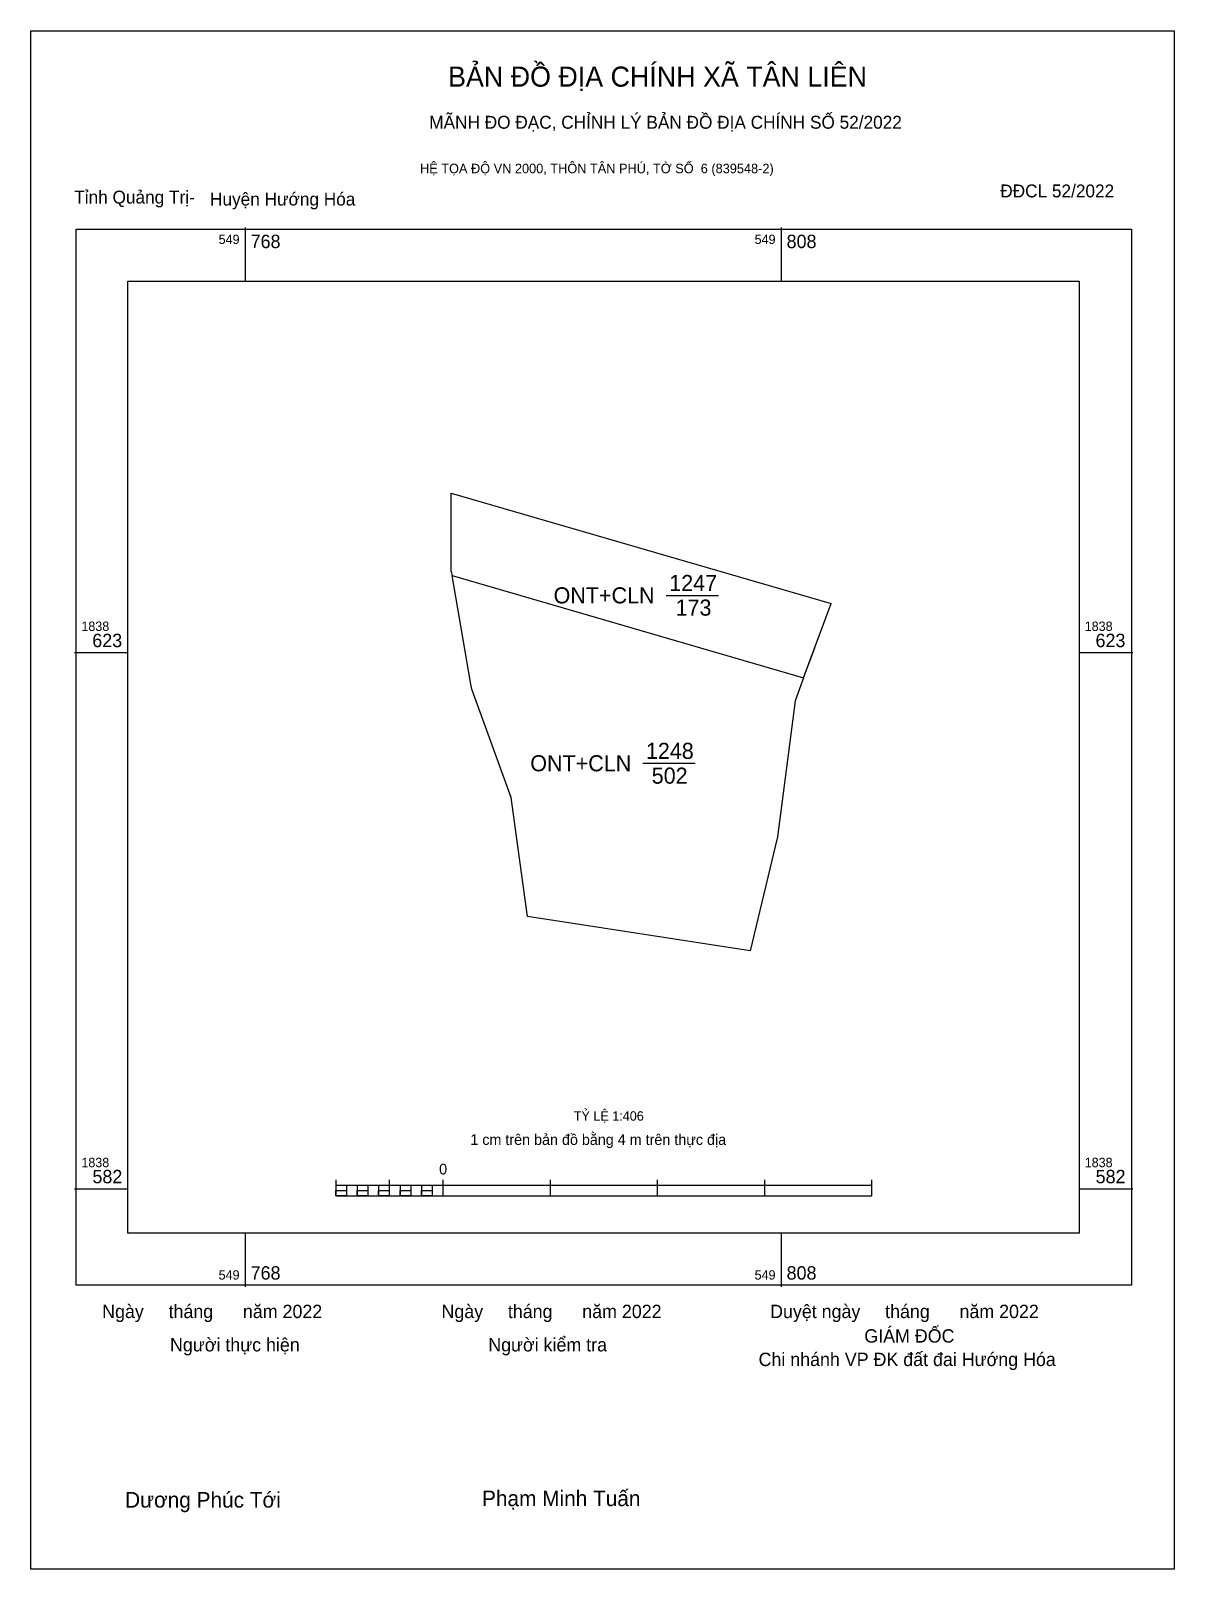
# Model space of a CAD drawing. Extents: x 549752 to 549839, y 1838560 to 1838676.
import ezdxf

# ---------------------------------------------------------------- set-up
doc = ezdxf.new("R2010")
doc.units = 0
for name, color, linetype in [('Level 10', 7, 'Continuous'), ('Level 13', 7, 'Continuous'), ('Level 15', 7, 'Continuous'), ('Level 27', 7, 'Continuous'), ('Level 6', 7, 'Continuous'), ('Level 62', 7, 'Continuous'), ('Level 63', 7, 'Continuous'), ('Level 9', 7, 'Continuous')]:
    doc.layers.add(name, color=color, linetype=linetype)

msp = doc.modelspace()

# ---------------------------------------------------------------- linework, layer by layer
at = {"layer": 'Level 10'}
for p, q in [((549783.92, 1838641.22), (549812.76, 1838632.84)), ((549783.92, 1838635.28), (549783.92, 1838641.22)), ((549810.67, 1838627.2), (549812.76, 1838632.84))]:
    msp.add_line(p, q, dxfattribs=at)
msp.add_lwpolyline([(549806.62, 1838606.48), (549789.7, 1838609.08), (549788.46, 1838618.13), (549785.61, 1838625.99), (549785.48, 1838626.35), (549785.42, 1838626.71), (549783.98, 1838634.96), (549810.67, 1838627.2), (549810.02, 1838625.46), (549808.68, 1838615.15)], close=True, dxfattribs=at)
at = {"layer": 'Level 15'}
msp.add_lwpolyline([(549752, 1838676.3), (549838.81, 1838676.3), (549838.81, 1838559.56), (549752, 1838559.56)], close=True, dxfattribs=at)
at = {"layer": 'Level 27'}
msp.add_line((549810.67, 1838627.2), (549811.52, 1838629.49), dxfattribs=at)
at = {"layer": 'Level 62'}
msp.add_lwpolyline([(549759.38, 1838657.3), (549831.6, 1838657.3), (549831.6, 1838585.07), (549759.38, 1838585.07)], close=True, dxfattribs=at)
at = {"layer": 'Level 63'}
for p, q in [((549768.28, 1838661.37), (549768.28, 1838657.3)), ((549808.97, 1838661.37), (549808.97, 1838657.3)), ((549755.31, 1838629.13), (549759.38, 1838629.13)), ((549831.6, 1838629.13), (549835.67, 1838629.13)), ((549775.15, 1838589.11), (549775.15, 1838587.89)), ((549779.22, 1838589.11), (549779.22, 1838587.89)), ((549783.28, 1838589.11), (549783.28, 1838587.89)), ((549791.42, 1838589.11), (549791.42, 1838587.89)), ((549799.56, 1838589.11), (549799.56, 1838587.89)), ((549807.7, 1838589.11), (549807.7, 1838587.89)), ((549815.83, 1838589.11), (549815.83, 1838587.89)), ((549755.31, 1838588.44), (549759.38, 1838588.44)), ((549775.15, 1838588.71), (549815.83, 1838588.71)), ((549775.15, 1838587.89), (549815.83, 1838587.89)), ((549775.96, 1838588.71), (549775.96, 1838587.89)), ((549776.77, 1838588.71), (549776.77, 1838587.89)), ((549777.59, 1838588.71), (549777.59, 1838587.89)), ((549778.4, 1838588.71), (549778.4, 1838587.89)), ((549779.22, 1838588.71), (549779.22, 1838587.89)), ((549780.03, 1838588.71), (549780.03, 1838587.89)), ((549780.84, 1838588.71), (549780.84, 1838587.89)), ((549781.66, 1838588.71), (549781.66, 1838587.89)), ((549782.47, 1838588.71), (549782.47, 1838587.89)), ((549783.28, 1838588.71), (549783.28, 1838587.89)), ((549831.6, 1838588.44), (549835.67, 1838588.44)), ((549768.28, 1838585.07), (549768.28, 1838581)), ((549808.97, 1838585.07), (549808.97, 1838581))]:
    msp.add_line(p, q, dxfattribs=at)
for points in [[(549755.44, 1838661.24), (549835.55, 1838661.24), (549835.55, 1838581.13), (549755.44, 1838581.13)], [(549775.15, 1838588.3), (549775.96, 1838588.3), (549775.96, 1838587.89), (549775.15, 1838587.89)], [(549775.15, 1838588.3), (549775.96, 1838588.3), (549775.96, 1838587.89), (549775.15, 1838587.89)], [(549776.77, 1838588.3), (549777.59, 1838588.3), (549777.59, 1838587.89), (549776.77, 1838587.89)], [(549778.4, 1838588.3), (549779.22, 1838588.3), (549779.22, 1838587.89), (549778.4, 1838587.89)], [(549780.03, 1838588.3), (549780.84, 1838588.3), (549780.84, 1838587.89), (549780.03, 1838587.89)], [(549781.66, 1838588.3), (549782.47, 1838588.3), (549782.47, 1838587.89), (549781.66, 1838587.89)]]:
    msp.add_lwpolyline(points, close=True, dxfattribs=at)
at = {"layer": 'Level 9'}
for p, q in [((549783.92, 1838635.28), (549783.98, 1838634.96)), ((549800.24, 1838633.46), (549804.22, 1838633.46)), ((549798.46, 1838620.72), (549802.45, 1838620.72))]:
    msp.add_line(p, q, dxfattribs=at)

# ---------------------------------------------------------------- texts
at = {"layer": 'Level 13'}
for s, p in [('1247', (549800.47, 1838633.79)), ('ONT+CLN', (549791.69, 1838632.85)), ('173', (549800.95, 1838631.92)), ('1248', (549798.7, 1838621.05)), ('ONT+CLN', (549789.92, 1838620.11)), ('502', (549799.14, 1838619.17))]:
    msp.add_text(s, height=1.221, dxfattribs=at).set_placement(p)
at = {"layer": 'Level 6'}
msp.add_text('TỶ LỆ 1:406', height=0.7153, dxfattribs=at).set_placement((549793.22, 1838593.6))
at = {"layer": 'Level 63'}
for s, height, p in [('BẢN ĐỒ ĐỊA CHÍNH XÃ TÂN LIÊN', 1.5232, (549783.68, 1838672.06)), ('MÃNH ĐO ĐẠC, CHỈNH LÝ BẢN ĐỒ ĐỊA CHÍNH SỐ 52/2022', 0.9774, (549782.25, 1838668.87)), ('HỆ TỌA ĐỘ VN 2000, THÔN TÂN PHÚ, TỜ SỐ  6 (839548-2)', 0.7235, (549781.55, 1838665.49)), ('549', 0.712, (549766.26, 1838660.12)), ('768', 1.017, (549768.69, 1838659.81)), ('549', 0.712, (549806.95, 1838660.12)), ('808', 1.017, (549809.38, 1838659.81)), ('1838', 0.712, (549755.84, 1838630.76)), ('1838', 0.712, (549832.01, 1838630.76)), ('623', 1.017, (549756.67, 1838629.53)), ('623', 1.017, (549832.83, 1838629.53)), ('1 cm trên bản đồ bằng 4 m trên thực địa', 0.8137, (549785.37, 1838591.76)), ('1838', 0.712, (549755.84, 1838590.07)), ('0', 0.814, (549783, 1838589.52)), ('1838', 0.712, (549832.01, 1838590.07)), ('582', 1.017, (549756.68, 1838588.85)), ('582', 1.017, (549832.84, 1838588.85)), ('549', 0.712, (549766.26, 1838581.54)), ('768', 1.017, (549768.69, 1838581.54)), ('549', 0.712, (549806.95, 1838581.54)), ('808', 1.017, (549809.38, 1838581.54)), ('Ngày     tháng      năm 2022', 1.0124, (549757.42, 1838578.62)), ('Ngày     tháng      năm 2022', 1.0124, (549783.18, 1838578.62)), ('Duyệt ngày     tháng      năm 2022', 1.0124, (549808.13, 1838578.62)), ('GIÁM ĐỐC', 1.012, (549815.28, 1838576.76)), ('Người thực hiện', 1.0124, (549762.57, 1838576.09)), ('Người kiểm tra', 1.0124, (549786.73, 1838576.09)), ('Chi nhánh VP ĐK đất đai Hướng Hóa', 1.0124, (549807.25, 1838574.98)), ('Phạm Minh Tuấn', 1.1809, (549786.26, 1838564.35)), ('Dương Phúc Tới', 1.1809, (549759.16, 1838564.24))]:
    msp.add_text(s, height=height, dxfattribs=at).set_placement(p)
at = {"layer": 'Level 9'}
for s, p in [('Tỉnh Quảng Trị-', (549755.3, 1838663.19)), ('Huyện Hướng Hóa', (549765.61, 1838663.04)), ('ĐĐCL 52/2022', (549825.6, 1838663.66))]:
    msp.add_text(s, height=0.9774, dxfattribs=at).set_placement(p)

doc.saveas('drawing.dxf')
